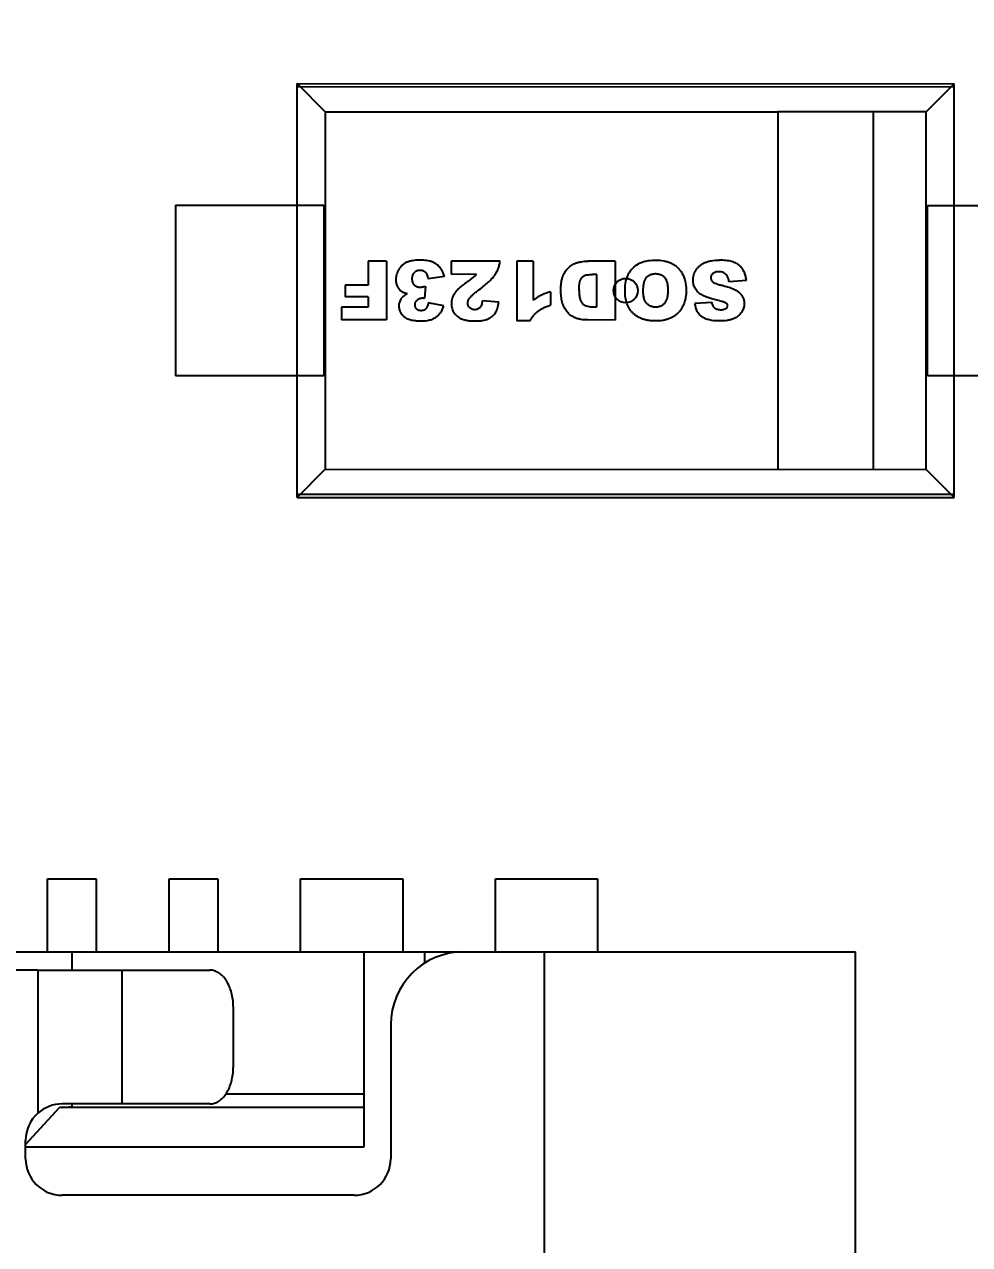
# Model space of a CAD drawing. Header units: millimetres. Extents: x 3 to 124, y -45 to 11.
# Drawn here: x 105.97 to 109.86, y -35.61 to -30.6 of the extents above; entities that cross this region are included whole.
import ezdxf

# ---------------------------------------------------------------- set-up
doc = ezdxf.new("R2010")
doc.units = ezdxf.units.MM
doc.header["$LTSCALE"] = 1.21
doc.header["$MEASUREMENT"] = 0
doc.header["$PDMODE"] = 3
doc.header["$PDSIZE"] = 0.3125
doc.layers.get('0').update_dxf_attribs({"linetype": 'CONTINUOUS'})
doc.layers.get('DEFPOINTS').update_dxf_attribs({"linetype": 'CONTINUOUS'})
doc.layers.add('Dim', color=3, linetype='CONTINUOUS', lineweight=25)
doc.styles.get("Standard").update_dxf_attribs({"font": 'txt', "width": 0.8})
doc.dimstyles.get("Standard").update_dxf_attribs({"dimtxt": 0.15625, "dimasz": 0.1875, "dimexe": 0.125, "dimexo": 0.0625, "dimgap": 0.09, "dimtad": 0, "dimtih": 1, "dimtoh": 1, "dimzin": 4, "dimdsep": 46, "dimtxsty": 'STANDARD', "dimblk": '_FILLED', "dimblk1": '_FILLED', "dimblk2": '_FILLED', "dimcen": 0.09, "dimazin": 1, "dimtp": 0.01, "dimtm": 0.01, "dimtfac": 1, "dimtofl": 0, "dimtmove": 0, "dimatfit": 3, "dimldrblk": '_FILLED', "dimfxl": 1, "dimtolj": 1, "dimtzin": 4, "dimarcsym": 0})

# ---------------------------------------------------------------- blocks, each defined once
blk = doc.blocks.new('_FILLED')
at = {"color": 0, "linetype": 'ByBlock'}
blk.add_solid([(0, 0), (-1, 0.1667), (-1, -0.1667)], dxfattribs=at)
blk = doc.blocks.new('*D28')
at = {"color": 0, "linetype": 'ByBlock', "lineweight": -2}
for p, q in [((96.0488, -29.254), (96.0488, -44.2815)), ((113.8288, -29.2572), (113.8288, -44.2815)), ((96.0488, -44.219), (103.4272, -44.219)), ((113.8288, -44.219), (106.4505, -44.219))]:
    blk.add_line(p, q, dxfattribs=at)
at = {"layer": 'DEFPOINTS', "color": 0, "linetype": 'ByBlock'}
for p in [(96.0488, -29.2228), (113.8288, -29.226)]:
    blk.add_point(p, dxfattribs=at)
at = {"color": 0, "linetype": 'ByBlock', "lineweight": -2, "rotation": 180}
blk.add_blockref('_FILLED', (96.0488, -44.219), dxfattribs=at)
at = {"color": 0, "linetype": 'ByBlock', "lineweight": -2}
blk.add_blockref('_FILLED', (113.8288, -44.219), dxfattribs=at)
at = {"color": 0, "linetype": 'ByBlock', "lineweight": -2, "insert": (104.9388, -44.219), "char_height": 1, "attachment_point": 5}
blk.add_mtext('\\A1;17.78', dxfattribs=at)

msp = doc.modelspace()

# ---------------------------------------------------------------- linework, layer by layer
at = {"color": 6, "linetype": 'Continuous'}
for p, q in [((107.0944, -32.5401), (107.0947, -30.8402)), ((107.0947, -30.8402), (109.7947, -30.8407)), ((107.0947, -30.8404), (107.2101, -30.9558)), ((109.7947, -30.8543), (107.0947, -30.8538)), ((109.6793, -30.9563), (109.7947, -30.8409)), ((109.7944, -32.5406), (109.7947, -30.8407)), ((107.2101, -30.9558), (107.2099, -32.4248)), ((107.2101, -30.9558), (109.07, -30.9562)), ((109.07, -30.9555), (109.0697, -32.4251)), ((109.4609, -30.9556), (109.07, -30.9555)), ((109.4609, -30.9556), (109.4607, -32.4252)), ((109.6793, -30.9563), (109.4609, -30.9562)), ((109.679, -32.4252), (109.6793, -30.9563)), ((106.5946, -31.3401), (106.5945, -32.0401)), ((106.5946, -31.3401), (107.2046, -31.3402)), ((107.2046, -31.3402), (107.2045, -32.0402)), ((109.6845, -32.0406), (109.6846, -31.3406)), ((109.6846, -31.3406), (110.3446, -31.3407)), ((107.3866, -31.5691), (107.3865, -31.668)), ((107.4616, -31.5691), (107.3866, -31.5691)), ((107.4616, -31.5691), (107.4616, -31.8112)), ((107.9286, -31.5692), (107.7269, -31.5691)), ((107.7269, -31.5691), (107.7269, -31.6237)), ((107.9969, -31.5692), (107.9968, -31.8153)), ((108.065, -31.5692), (107.9969, -31.5692)), ((108.065, -31.5692), (108.065, -31.7301)), ((108.4009, -31.5693), (108.2897, -31.5692)), ((108.4009, -31.5693), (108.4008, -31.8114)), ((107.8319, -31.6238), (107.7269, -31.6237)), ((108.3258, -31.6245), (108.3076, -31.6245)), ((108.3258, -31.7569), (108.3258, -31.6245)), ((107.3865, -31.668), (107.2923, -31.668)), ((107.2923, -31.668), (107.2923, -31.7169)), ((107.6219, -31.6738), (107.6183, -31.7217)), ((107.7002, -31.6331), (107.6332, -31.6419)), ((108.9407, -31.6497), (108.8696, -31.6541)), ((107.3865, -31.7169), (107.2923, -31.7169)), ((107.3865, -31.7169), (107.3865, -31.759)), ((107.9236, -31.7378), (107.8559, -31.7323)), ((108.1354, -31.6955), (108.1354, -31.7499)), ((107.3865, -31.759), (107.2763, -31.759)), ((107.2763, -31.759), (107.2763, -31.8112)), ((107.6968, -31.7526), (107.6331, -31.7413)), ((108.7997, -31.7393), (108.7293, -31.7434)), ((107.4616, -31.8112), (107.2763, -31.8112)), ((108.0526, -31.8153), (107.9968, -31.8153)), ((108.4008, -31.8114), (108.2897, -31.8113)), ((107.2045, -32.0402), (106.5945, -32.0401)), ((110.3445, -32.0407), (109.6845, -32.0406)), ((107.0944, -32.5401), (107.2099, -32.4248)), ((107.2099, -32.4248), (109.679, -32.4252)), ((109.679, -32.4252), (109.7944, -32.5406)), ((107.0944, -32.5265), (109.7944, -32.527)), ((107.0944, -32.5401), (109.7944, -32.5406)), ((106.0692, -34.1072), (106.2692, -34.1072)), ((106.0692, -34.4072), (106.0692, -34.1072)), ((106.2692, -34.1072), (106.2692, -34.4072)), ((106.5692, -34.1072), (106.7692, -34.1072)), ((106.5692, -34.4072), (106.5692, -34.1072)), ((106.7692, -34.1072), (106.7692, -34.4072)), ((107.1092, -34.1072), (107.5292, -34.1072)), ((107.1092, -34.4072), (107.1092, -34.1072)), ((107.5292, -34.1072), (107.5292, -34.4072)), ((107.9092, -34.1072), (108.3292, -34.1072)), ((107.9092, -34.4072), (107.9092, -34.1072)), ((108.3292, -34.1072), (108.3292, -34.4072)), ((100.4492, -34.4072), (109.3892, -34.4072)), ((106.1692, -34.4072), (106.1692, -34.4822)), ((107.3692, -34.4072), (107.3692, -35.2103)), ((107.6192, -34.4551), (107.6192, -34.4072)), ((108.1092, -34.4072), (108.1092, -41.7072)), ((109.3892, -41.7072), (109.3892, -34.4072)), ((106.0292, -34.4822), (103.8092, -34.4822)), ((106.0292, -34.4822), (106.0292, -35.0704)), ((106.0294, -34.4822), (106.3744, -34.4822)), ((106.3746, -34.4822), (106.3745, -35.0322)), ((106.3746, -34.4822), (106.7358, -34.4822)), ((106.8322, -34.6322), (106.8322, -34.8822)), ((107.4792, -34.7072), (107.4792, -35.2572)), ((106.801, -34.9903), (107.3692, -34.9903)), ((106.3743, -35.0322), (106.1292, -35.0322)), ((106.1692, -35.0322), (106.1692, -35.0428)), ((106.7358, -35.0322), (106.3745, -35.0322)), ((105.9792, -35.1994), (106.1186, -35.0473)), ((107.3692, -35.0473), (106.1186, -35.0473)), ((106.1304, -35.0462), (106.1692, -35.0428)), ((105.9792, -35.2572), (105.9792, -35.1822)), ((107.3692, -35.2103), (105.9792, -35.2103)), ((107.3292, -35.4072), (106.1292, -35.4072))]:
    msp.add_line(p, q, dxfattribs=at)
msp.add_circle((108.4446, -31.6904), 0.05, dxfattribs=at)
for centre, radius, start, end in [((107.7792, -34.7072), 0.3, 90, 180), ((106.1301, -35.1843), 0.1522, 90.3477, 131.5914), ((106.1292, -35.1822), 0.15, 131.7701, 180), ((106.1292, -35.2572), 0.15, 180, 270), ((107.3292, -35.2572), 0.15, 270, 360)]:
    msp.add_arc(centre, radius, start, end, dxfattribs=at)
for points, knots in [([(107.5979, -31.5652), (107.5866, -31.5652), (107.5713, -31.5666), (107.5541, -31.5709), (107.5429, -31.5755), (107.5331, -31.5813), (107.5245, -31.5881), (107.5184, -31.5948), (107.5141, -31.6007), (107.5112, -31.6055), (107.5086, -31.6104), (107.5057, -31.6169), (107.5028, -31.6252), (107.5011, -31.6338), (107.5004, -31.6407), (107.5002, -31.6456), (107.5003, -31.6501), (107.5007, -31.6554), (107.5017, -31.6617), (107.5038, -31.6687), (107.5067, -31.675), (107.5104, -31.6808), (107.5148, -31.6861), (107.5189, -31.69), (107.5226, -31.6928), (107.5257, -31.6947), (107.5295, -31.6967), (107.5362, -31.6995), (107.5424, -31.7014), (107.5471, -31.7026)], [0, 0, 0, 0, 0.098589, 0.147884, 0.197179, 0.246245, 0.295312, 0.344378, 0.368911, 0.393445, 0.417848, 0.44225, 0.491056, 0.539862, 0.564265, 0.588668, 0.608302, 0.627937, 0.667206, 0.706475, 0.745744, 0.785013, 0.824282, 0.863551, 0.883186, 0.90282, 0.927115, 0.95141, 1, 1, 1, 1]), ([(107.7002, -31.6331), (107.698, -31.6255), (107.694, -31.6152), (107.6872, -31.6033), (107.6815, -31.5954), (107.6749, -31.5884), (107.6674, -31.5823), (107.6605, -31.578), (107.6546, -31.575), (107.65, -31.5729), (107.645, -31.5711), (107.6378, -31.569), (107.6236, -31.5662), (107.6088, -31.5652), (107.5979, -31.5652)], [0, 0, 0, 0, 0.166421, 0.249632, 0.332842, 0.416053, 0.499264, 0.582474, 0.62408, 0.665685, 0.707474, 0.749264, 0.832842, 1, 1, 1, 1]), ([(107.8417, -31.6874), (107.8498, -31.6814), (107.8646, -31.6699), (107.883, -31.6537), (107.8951, -31.6413), (107.9029, -31.6319), (107.9078, -31.6252), (107.9119, -31.6186), (107.9169, -31.6096), (107.922, -31.5982), (107.9263, -31.584), (107.928, -31.5742), (107.9286, -31.5692)], [0, 0, 0, 0, 0.125, 0.25, 0.375, 0.4375, 0.5, 0.5625, 0.625, 0.75, 0.875, 1, 1, 1, 1]), ([(108.2897, -31.8113), (108.2787, -31.8113), (108.2639, -31.8102), (108.2472, -31.8065), (108.2364, -31.8027), (108.2268, -31.7978), (108.2151, -31.7898), (108.2051, -31.7798), (108.1968, -31.7683), (108.1916, -31.7589), (108.1873, -31.7488), (108.1839, -31.7381), (108.1813, -31.7268), (108.1794, -31.7152), (108.1785, -31.7053), (108.1781, -31.6973), (108.178, -31.6899), (108.1782, -31.6816), (108.1787, -31.6697), (108.1801, -31.6562), (108.1824, -31.6446), (108.1848, -31.6364), (108.1869, -31.6308), (108.1893, -31.6256), (108.1927, -31.6189), (108.1974, -31.6111), (108.2039, -31.6026), (108.2114, -31.595), (108.2195, -31.5883), (108.2277, -31.5829), (108.2348, -31.5794), (108.2407, -31.5771), (108.2457, -31.5756), (108.2512, -31.5742), (108.2591, -31.5724), (108.2687, -31.5707), (108.2795, -31.5695), (108.2864, -31.5692), (108.2898, -31.5692)], [0, 0, 0, 0, 0.04475, 0.067126, 0.089501, 0.111748, 0.133994, 0.178487, 0.20113, 0.223772, 0.246414, 0.269056, 0.29193, 0.314803, 0.337677, 0.349114, 0.36055, 0.378602, 0.396655, 0.432759, 0.468863, 0.486915, 0.504968, 0.523194, 0.541421, 0.577873, 0.614326, 0.650779, 0.687511, 0.724243, 0.760976, 0.779342, 0.797708, 0.822987, 0.848267, 0.898827, 0.949387, 1, 1, 1, 1]), ([(108.4418, -31.6897), (108.4419, -31.6761), (108.4438, -31.6575), (108.4497, -31.6363), (108.4559, -31.6222), (108.4639, -31.6096), (108.4765, -31.5945), (108.4923, -31.5823), (108.5114, -31.5735), (108.5328, -31.5673), (108.5513, -31.5654), (108.5647, -31.5654)], [0, 0, 0, 0, 0.163754, 0.245632, 0.327509, 0.41157, 0.495632, 0.663754, 0.747816, 0.831877, 1, 1, 1, 1]), ([(108.5647, -31.5654), (108.5784, -31.5654), (108.5972, -31.567), (108.6187, -31.5724), (108.6329, -31.578), (108.6457, -31.5855), (108.6572, -31.5949), (108.6674, -31.6061), (108.6765, -31.6193), (108.6839, -31.6343), (108.6908, -31.6566), (108.6929, -31.6761), (108.6929, -31.6903)], [0, 0, 0, 0, 0.166314, 0.24947, 0.332627, 0.415784, 0.498941, 0.582098, 0.665255, 0.748941, 0.832627, 1, 1, 1, 1]), ([(108.8319, -31.7323), (108.8237, -31.7306), (108.8085, -31.7272), (108.7893, -31.7218), (108.7761, -31.7173), (108.7674, -31.7136), (108.7617, -31.7109), (108.7567, -31.7081), (108.7503, -31.7042), (108.7433, -31.6989), (108.7362, -31.6919), (108.7307, -31.6841), (108.7265, -31.6758), (108.7235, -31.6671), (108.7217, -31.658), (108.7211, -31.6496), (108.7214, -31.6425), (108.7222, -31.635), (108.7242, -31.6258), (108.7283, -31.6154), (108.7339, -31.6052), (108.7411, -31.5959), (108.7494, -31.5879), (108.759, -31.5811), (108.7699, -31.5754), (108.7822, -31.5709), (108.8006, -31.5667), (108.8166, -31.5655), (108.8284, -31.5655)], [0, 0, 0, 0, 0.038211, 0.076422, 0.114632, 0.133738, 0.152843, 0.172122, 0.1914, 0.229958, 0.268515, 0.307072, 0.345205, 0.383338, 0.421471, 0.459604, 0.481926, 0.504248, 0.548891, 0.593535, 0.638178, 0.683208, 0.728237, 0.773267, 0.818296, 0.863722, 0.909148, 1, 1, 1, 1]), ([(108.9407, -31.6497), (108.9401, -31.6436), (108.9382, -31.6319), (108.9328, -31.6159), (108.9261, -31.604), (108.9195, -31.5953), (108.9139, -31.5891), (108.9075, -31.5835), (108.8972, -31.5771), (108.8814, -31.5709), (108.8576, -31.5665), (108.8387, -31.5655), (108.8284, -31.5655)], [0, 0, 0, 0, 0.125318, 0.250636, 0.375954, 0.438613, 0.501272, 0.563613, 0.625954, 0.750636, 0.875318, 1, 1, 1, 1]), ([(107.6219, -31.6738), (107.6195, -31.6745), (107.6151, -31.6756), (107.6093, -31.6768), (107.605, -31.6774), (107.602, -31.6776), (107.6, -31.6777), (107.5981, -31.6777), (107.5958, -31.6775), (107.5929, -31.6772), (107.5897, -31.6764), (107.5856, -31.6751), (107.5819, -31.6732), (107.5787, -31.6707), (107.5764, -31.6685), (107.5744, -31.6661), (107.572, -31.6625), (107.5702, -31.6584), (107.5689, -31.6539), (107.5683, -31.6503), (107.5679, -31.6471), (107.5678, -31.6445), (107.5677, -31.6424), (107.5678, -31.6404), (107.5679, -31.6377), (107.5683, -31.6345), (107.569, -31.6309), (107.5703, -31.6263), (107.5722, -31.6222), (107.5746, -31.6185), (107.5768, -31.6159), (107.5791, -31.6136), (107.5825, -31.6109), (107.5861, -31.6089), (107.5899, -31.6075), (107.593, -31.6067), (107.5962, -31.6063), (107.5995, -31.6061), (107.6027, -31.6062), (107.6067, -31.6067), (107.6114, -31.608), (107.6156, -31.61), (107.6186, -31.6121), (107.6208, -31.6138), (107.6228, -31.616), (107.6254, -31.6193), (107.6282, -31.6245), (107.631, -31.6323), (107.6325, -31.6385), (107.6332, -31.6419)], [0, 0, 0, 0, 0.020704, 0.041407, 0.062111, 0.072463, 0.082815, 0.092382, 0.10195, 0.121085, 0.14022, 0.159356, 0.197626, 0.216761, 0.235896, 0.2553, 0.274704, 0.313512, 0.332916, 0.35232, 0.371723, 0.381425, 0.391127, 0.400689, 0.41025, 0.429372, 0.448495, 0.467618, 0.505863, 0.524986, 0.544108, 0.563466, 0.582824, 0.62154, 0.640898, 0.660256, 0.679615, 0.698973, 0.717639, 0.736306, 0.773639, 0.810973, 0.829639, 0.848306, 0.867268, 0.886229, 0.924153, 0.962076, 1, 1, 1, 1]), ([(107.8319, -31.6238), (107.8304, -31.6253), (107.8274, -31.6282), (107.8232, -31.6321), (107.82, -31.6349), (107.8175, -31.637), (107.8158, -31.6384), (107.814, -31.6399), (107.8109, -31.6423), (107.806, -31.646), (107.7996, -31.6506), (107.7944, -31.6542), (107.7913, -31.6565), (107.7882, -31.6586), (107.7845, -31.6612), (107.7791, -31.6651), (107.7728, -31.67), (107.7659, -31.6757), (107.7576, -31.6831), (107.7489, -31.6921), (107.7437, -31.699), (107.7416, -31.7023)], [0, 0, 0, 0, 0.067818, 0.135635, 0.203453, 0.237361, 0.27127, 0.305179, 0.339088, 0.406905, 0.474723, 0.508631, 0.525586, 0.54254, 0.571131, 0.599723, 0.656905, 0.714088, 0.77127, 0.885635, 1, 1, 1, 1]), ([(108.2532, -31.6899), (108.2532, -31.685), (108.2534, -31.6759), (108.2544, -31.6644), (108.2558, -31.6565), (108.2573, -31.6512), (108.2586, -31.6477), (108.2601, -31.6447), (108.2623, -31.6408), (108.2654, -31.6366), (108.2688, -31.6332), (108.2719, -31.631), (108.2742, -31.6296), (108.2769, -31.6284), (108.281, -31.627), (108.2873, -31.6256), (108.2965, -31.6247), (108.3037, -31.6245), (108.3076, -31.6245)], [0, 0, 0, 0, 0.081801, 0.163602, 0.245403, 0.286304, 0.327204, 0.369039, 0.410874, 0.494544, 0.578214, 0.620049, 0.661884, 0.704149, 0.746413, 0.830942, 0.915471, 1, 1, 1, 1]), ([(108.5167, -31.6927), (108.5167, -31.686), (108.5172, -31.6735), (108.5197, -31.6579), (108.5231, -31.6475), (108.5267, -31.6407), (108.5298, -31.6365), (108.5333, -31.6329), (108.5372, -31.6297), (108.5413, -31.6271), (108.5458, -31.6248), (108.5507, -31.6231), (108.5558, -31.6219), (108.5604, -31.6213), (108.5643, -31.621), (108.5672, -31.621), (108.5702, -31.621), (108.5739, -31.6213), (108.5784, -31.6219), (108.5835, -31.6231), (108.5899, -31.6254), (108.5957, -31.6287), (108.6008, -31.6331), (108.6044, -31.6368), (108.6076, -31.6412), (108.6112, -31.6479), (108.6147, -31.6578), (108.6173, -31.6722), (108.6178, -31.6835), (108.6178, -31.6896)], [0, 0, 0, 0, 0.063337, 0.126675, 0.190013, 0.221682, 0.253351, 0.285081, 0.316811, 0.348541, 0.380271, 0.412001, 0.443732, 0.475462, 0.491327, 0.507192, 0.522581, 0.53797, 0.568749, 0.599527, 0.630305, 0.691862, 0.72264, 0.753418, 0.784241, 0.815064, 0.876709, 0.938355, 1, 1, 1, 1]), ([(108.8696, -31.6541), (108.8688, -31.6483), (108.8671, -31.6407), (108.8636, -31.6326), (108.8597, -31.6266), (108.8541, -31.6211), (108.8465, -31.6165), (108.8391, -31.6142), (108.8325, -31.6133), (108.8277, -31.6131), (108.8233, -31.6132), (108.8185, -31.6137), (108.813, -31.6148), (108.8073, -31.6171), (108.8025, -31.6204), (108.7987, -31.6244), (108.796, -31.6286), (108.7944, -31.6331), (108.7939, -31.6379), (108.7944, -31.6426), (108.796, -31.6469), (108.7981, -31.6503), (108.8003, -31.653), (108.8022, -31.6548), (108.8045, -31.6567), (108.8086, -31.6591), (108.8154, -31.662), (108.8263, -31.6655), (108.8354, -31.6678), (108.8405, -31.6689)], [0, 0, 0, 0, 0.068143, 0.102214, 0.136286, 0.192542, 0.248798, 0.305055, 0.333183, 0.361311, 0.38217, 0.403029, 0.444747, 0.486465, 0.528184, 0.569236, 0.610289, 0.651342, 0.692395, 0.731445, 0.770495, 0.809545, 0.82907, 0.848595, 0.867521, 0.886446, 0.924298, 0.962149, 1, 1, 1, 1]), ([(108.8405, -31.6689), (108.8568, -31.6725), (108.8778, -31.679), (108.8962, -31.688), (108.905, -31.6937), (108.9106, -31.6982), (108.9155, -31.7029), (108.9212, -31.7096), (108.9267, -31.7188), (108.9299, -31.729), (108.9312, -31.7378), (108.9315, -31.744), (108.9314, -31.7494), (108.9307, -31.7555), (108.929, -31.7629), (108.9256, -31.7716), (108.9209, -31.78), (108.9148, -31.7879), (108.9073, -31.7948), (108.8986, -31.8009), (108.8885, -31.8062), (108.8768, -31.8103), (108.8583, -31.8143), (108.8414, -31.8155), (108.8288, -31.8155)], [0, 0, 0, 0, 0.126004, 0.189006, 0.220507, 0.252007, 0.283329, 0.314651, 0.377294, 0.439937, 0.471258, 0.50258, 0.523193, 0.543806, 0.585033, 0.62626, 0.667486, 0.708856, 0.750225, 0.791594, 0.832963, 0.874722, 0.916482, 1, 1, 1, 1]), ([(107.5471, -31.7026), (107.5413, -31.7058), (107.5312, -31.7126), (107.5223, -31.7225), (107.5173, -31.7313), (107.5146, -31.7382), (107.5133, -31.7443), (107.5127, -31.7493), (107.5126, -31.7541), (107.5129, -31.7598), (107.5142, -31.7681), (107.5175, -31.7777), (107.5231, -31.7865), (107.5288, -31.793), (107.5338, -31.7976), (107.5394, -31.8017), (107.5481, -31.8065), (107.561, -31.8112), (107.5798, -31.8145), (107.5945, -31.8152), (107.6024, -31.8152)], [0, 0, 0, 0, 0.094723, 0.189446, 0.235782, 0.282118, 0.328453, 0.351621, 0.374789, 0.413996, 0.453203, 0.531617, 0.610031, 0.649238, 0.688445, 0.72739, 0.766334, 0.844223, 0.922111, 1, 1, 1, 1]), ([(107.6331, -31.7413), (107.6327, -31.7442), (107.6316, -31.7497), (107.6294, -31.7566), (107.6271, -31.7612), (107.625, -31.7643), (107.6232, -31.7662), (107.6212, -31.7678), (107.6185, -31.7697), (107.6154, -31.7712), (107.6121, -31.7722), (107.6095, -31.7728), (107.6072, -31.7731), (107.6053, -31.7732), (107.6038, -31.7732), (107.6024, -31.7732), (107.6006, -31.7731), (107.5984, -31.7728), (107.5959, -31.7723), (107.5928, -31.7713), (107.59, -31.7699), (107.5875, -31.7681), (107.5857, -31.7666), (107.5842, -31.7649), (107.5824, -31.7624), (107.5806, -31.759), (107.5796, -31.7551), (107.5792, -31.7517), (107.5791, -31.749), (107.5793, -31.7462), (107.5797, -31.7435), (107.5804, -31.7409), (107.5813, -31.7384), (107.5826, -31.7359), (107.5841, -31.7336), (107.5858, -31.7313), (107.5879, -31.7292), (107.5901, -31.7272), (107.5933, -31.7249), (107.5967, -31.7232), (107.6004, -31.722), (107.6033, -31.7213), (107.6059, -31.721), (107.608, -31.7209), (107.6093, -31.7208), (107.6104, -31.7209), (107.6116, -31.7209), (107.6133, -31.7211), (107.6156, -31.7213), (107.6174, -31.7215), (107.6183, -31.7217)], [0, 0, 0, 0, 0.040018, 0.080035, 0.120053, 0.140062, 0.160071, 0.180102, 0.200133, 0.240195, 0.260226, 0.280257, 0.300288, 0.310304, 0.320319, 0.329926, 0.339533, 0.358746, 0.37796, 0.397173, 0.4356, 0.454814, 0.474027, 0.493603, 0.513179, 0.55233, 0.591482, 0.611057, 0.630633, 0.651079, 0.671525, 0.691971, 0.712416, 0.732862, 0.753308, 0.773754, 0.794199, 0.814933, 0.835667, 0.877134, 0.897868, 0.918601, 0.939335, 0.949702, 0.960069, 0.96506, 0.970051, 0.980034, 0.990017, 1, 1, 1, 1]), ([(107.7416, -31.7023), (107.7372, -31.7091), (107.7324, -31.7195), (107.7292, -31.7337), (107.7284, -31.7445), (107.7291, -31.755), (107.7312, -31.7646), (107.7347, -31.7737), (107.7397, -31.7824), (107.746, -31.7902), (107.7532, -31.797), (107.76, -31.8017), (107.7661, -31.8049), (107.7724, -31.8078), (107.7814, -31.8108), (107.7921, -31.813), (107.8016, -31.8142), (107.8093, -31.8148), (107.816, -31.8151), (107.8217, -31.8153), (107.826, -31.8153), (107.8303, -31.8153), (107.8357, -31.8151), (107.8422, -31.8148), (107.8495, -31.8142), (107.8587, -31.8129), (107.867, -31.8112), (107.8743, -31.8088), (107.8793, -31.8068), (107.8839, -31.8045), (107.8898, -31.8012), (107.8965, -31.7965), (107.9035, -31.79), (107.9092, -31.7825), (107.914, -31.7737), (107.9194, -31.7599), (107.9222, -31.7473), (107.9236, -31.7378)], [0, 0, 0, 0, 0.076661, 0.114992, 0.153323, 0.189154, 0.224984, 0.260815, 0.296646, 0.332477, 0.368308, 0.404139, 0.422054, 0.43997, 0.476336, 0.512702, 0.530885, 0.549068, 0.567251, 0.576343, 0.585434, 0.594093, 0.602752, 0.620069, 0.637386, 0.654703, 0.689338, 0.706655, 0.723972, 0.741191, 0.75841, 0.792848, 0.827286, 0.861724, 0.896293, 0.930862, 1, 1, 1, 1]), ([(107.8559, -31.7323), (107.8549, -31.7392), (107.8528, -31.7479), (107.8487, -31.7564), (107.8451, -31.7612), (107.8408, -31.7648), (107.8359, -31.7673), (107.8313, -31.7686), (107.8273, -31.7691), (107.8242, -31.7693), (107.8211, -31.7691), (107.8173, -31.7686), (107.8128, -31.7674), (107.808, -31.765), (107.8036, -31.7615), (107.8, -31.7573), (107.7975, -31.7527), (107.796, -31.7478), (107.7955, -31.7426), (107.796, -31.7372), (107.7976, -31.7319), (107.7997, -31.7273), (107.8019, -31.7235), (107.8038, -31.7208), (107.8062, -31.7178), (107.8102, -31.7133), (107.817, -31.7069), (107.8278, -31.6979), (107.8368, -31.691), (107.8417, -31.6874)], [0, 0, 0, 0, 0.087997, 0.131996, 0.175994, 0.220012, 0.26403, 0.308049, 0.330058, 0.352067, 0.373245, 0.394424, 0.436781, 0.479138, 0.521495, 0.562588, 0.603681, 0.644774, 0.685867, 0.725134, 0.7644, 0.803667, 0.8233, 0.842933, 0.862567, 0.8822, 0.921467, 0.960733, 1, 1, 1, 1]), ([(108.1354, -31.6955), (108.1315, -31.6966), (108.1242, -31.6989), (108.1158, -31.702), (108.1095, -31.7045), (108.1051, -31.7064), (108.1016, -31.7079), (108.0989, -31.7092), (108.0969, -31.7101), (108.095, -31.7111), (108.0924, -31.7124), (108.0891, -31.7142), (108.0852, -31.7165), (108.0799, -31.7197), (108.0732, -31.7241), (108.0677, -31.7281), (108.065, -31.7301)], [0, 0, 0, 0, 0.125382, 0.250764, 0.313455, 0.376146, 0.438837, 0.470182, 0.501528, 0.532682, 0.563837, 0.626146, 0.688455, 0.750764, 0.875382, 1, 1, 1, 1]), ([(108.2532, -31.6899), (108.2532, -31.6963), (108.2537, -31.7081), (108.2559, -31.7228), (108.2592, -31.7325), (108.2625, -31.7387), (108.2655, -31.7427), (108.2689, -31.746), (108.2741, -31.7498), (108.2819, -31.7535), (108.2914, -31.7558), (108.3001, -31.7567), (108.3063, -31.7569), (108.3119, -31.7569), (108.3181, -31.7569), (108.3227, -31.7569), (108.3258, -31.7569)], [0, 0, 0, 0, 0.107908, 0.215817, 0.323725, 0.377679, 0.431633, 0.485587, 0.539541, 0.64745, 0.755358, 0.809312, 0.863266, 0.89745, 0.931633, 1, 1, 1, 1]), ([(108.6929, -31.6903), (108.6929, -31.7001), (108.6915, -31.7187), (108.6853, -31.7433), (108.6767, -31.7612), (108.6678, -31.7739), (108.66, -31.7826), (108.6514, -31.7903), (108.6387, -31.7993), (108.6244, -31.8062), (108.6085, -31.811), (108.5958, -31.8135), (108.5845, -31.8148), (108.575, -31.8153), (108.5677, -31.8155), (108.5602, -31.8153), (108.5506, -31.8148), (108.5391, -31.8136), (108.5261, -31.811), (108.51, -31.8063), (108.4956, -31.7995), (108.4829, -31.7908), (108.4743, -31.7831), (108.4666, -31.7746), (108.4577, -31.7622), (108.4492, -31.7446), (108.4441, -31.7243), (108.4421, -31.7065), (108.4418, -31.6962), (108.4418, -31.6905), (108.4418, -31.6897)], [0, 0, 0, 0, 0.06129, 0.122581, 0.183871, 0.214517, 0.245162, 0.275806, 0.306451, 0.367739, 0.398384, 0.429028, 0.459673, 0.474995, 0.490317, 0.506016, 0.521715, 0.553113, 0.584511, 0.615909, 0.678705, 0.710103, 0.741501, 0.773132, 0.804764, 0.868026, 0.931289, 0.962921, 0.994552, 1, 1, 1, 1]), ([(108.6178, -31.6896), (108.6178, -31.6958), (108.6173, -31.7072), (108.6147, -31.7217), (108.6111, -31.7317), (108.6074, -31.7384), (108.6042, -31.7427), (108.6007, -31.7464), (108.5956, -31.7508), (108.5899, -31.7541), (108.5837, -31.7564), (108.5787, -31.7576), (108.5744, -31.7583), (108.5707, -31.7585), (108.5679, -31.7586), (108.565, -31.7585), (108.5612, -31.7583), (108.5566, -31.7576), (108.5515, -31.7564), (108.5451, -31.7541), (108.5393, -31.7508), (108.5341, -31.7465), (108.5305, -31.7428), (108.5272, -31.7386), (108.5235, -31.7322), (108.5198, -31.7228), (108.5177, -31.7114), (108.5168, -31.7011), (108.5167, -31.6956), (108.5167, -31.6927)], [0, 0, 0, 0, 0.061888, 0.123775, 0.185663, 0.216607, 0.247551, 0.277999, 0.308447, 0.369343, 0.399791, 0.430239, 0.460687, 0.475911, 0.491135, 0.507007, 0.522879, 0.554622, 0.586366, 0.61811, 0.681597, 0.713341, 0.745084, 0.776949, 0.808813, 0.872542, 0.936271, 0.968136, 1, 1, 1, 1]), ([(108.8319, -31.7323), (108.8385, -31.7337), (108.8466, -31.7359), (108.8528, -31.7385), (108.8554, -31.7401), (108.8569, -31.7412), (108.8581, -31.7424), (108.8596, -31.744), (108.861, -31.746), (108.862, -31.7487), (108.8623, -31.7519), (108.8619, -31.7554), (108.8607, -31.7589), (108.8586, -31.7622), (108.8557, -31.7651), (108.8521, -31.7676), (108.8476, -31.7693), (108.8432, -31.7701), (108.8393, -31.7705), (108.8359, -31.7706), (108.8322, -31.7704), (108.8274, -31.77), (108.8219, -31.7688), (108.8162, -31.7665), (108.8097, -31.7622), (108.8036, -31.7542), (108.8007, -31.7447), (108.7997, -31.7393)], [0, 0, 0, 0, 0.06184, 0.09276, 0.108221, 0.123681, 0.139196, 0.154711, 0.185741, 0.216772, 0.247802, 0.290469, 0.333135, 0.375802, 0.418469, 0.461135, 0.503802, 0.546469, 0.567802, 0.589136, 0.614815, 0.640494, 0.691852, 0.74321, 0.794568, 0.897284, 1, 1, 1, 1]), ([(107.6024, -31.8152), (107.6162, -31.8152), (107.6346, -31.8132), (107.6543, -31.8064), (107.6667, -31.7993), (107.6769, -31.7903), (107.6883, -31.776), (107.6941, -31.7627), (107.6968, -31.7526)], [0, 0, 0, 0, 0.25, 0.375, 0.5, 0.625, 0.75, 1, 1, 1, 1]), ([(108.0526, -31.8153), (108.0544, -31.8115), (108.0582, -31.8042), (108.0651, -31.7941), (108.0718, -31.7864), (108.0776, -31.7807), (108.0822, -31.7766), (108.0871, -31.7728), (108.0944, -31.7679), (108.1046, -31.7621), (108.1189, -31.7557), (108.1297, -31.7518), (108.1354, -31.7499)], [0, 0, 0, 0, 0.125471, 0.250942, 0.376413, 0.439149, 0.501884, 0.564149, 0.626413, 0.750942, 0.875471, 1, 1, 1, 1]), ([(108.8288, -31.8155), (108.8134, -31.8155), (108.793, -31.8133), (108.7712, -31.8061), (108.7577, -31.7986), (108.7468, -31.7888), (108.7355, -31.7722), (108.7308, -31.7559), (108.7293, -31.7434)], [0, 0, 0, 0, 0.250246, 0.375369, 0.500493, 0.625369, 0.750246, 1, 1, 1, 1]), ([(106.8322, -34.6322), (106.8322, -34.613), (106.8277, -34.5759), (106.8105, -34.5336), (106.7904, -34.5075), (106.7736, -34.4932), (106.7552, -34.4843), (106.7421, -34.4822), (106.7358, -34.4822)], [0, 0, 0, 0, 0.296453, 0.567671, 0.689041, 0.800069, 0.902604, 1, 1, 1, 1]), ([(106.7358, -35.0322), (106.7421, -35.0322), (106.7552, -35.0302), (106.7736, -35.0213), (106.7904, -35.007), (106.8105, -34.9809), (106.8277, -34.9386), (106.8322, -34.9015), (106.8322, -34.8822)], [0, 0, 0, 0, 0.097396, 0.199931, 0.310959, 0.43233, 0.703547, 1, 1, 1, 1])]:
    msp.add_open_spline(points, degree=3, knots=knots, dxfattribs=at)

# ---------------------------------------------------------------- dimensions: what is measured, and where the dimension line sits
at = {"layer": 'Dim'}
dim = msp.add_linear_dim(base=(113.8288, -44.219), p1=(96.0488, -29.2228), p2=(113.8288, -29.226), dimstyle='STANDARD', override={"dimscale": 0.5, "dimtxt": 2, "dimasz": 2, "dimtih": 0, "dimtoh": 0, "dimzin": 0, "dimcen": 0.198, "dimadec": 0, "dimazin": 0, "dimtp": 0, "dimtm": 0, "dimtdec": 4, "dimtzin": 0}, dxfattribs=at)
dim.commit()
dim.dimension.update_dxf_attribs({"geometry": '*D28', "text_midpoint": (104.9388, -44.219)})

doc.saveas('drawing.dxf')
